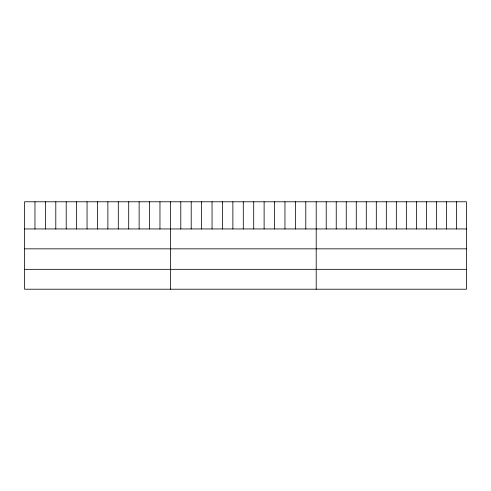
<?xml version="1.0" encoding="UTF-8"?>
<svg xmlns="http://www.w3.org/2000/svg" width="491" height="491" viewBox="0 0 491 491"><rect width="100%" height="100%" fill="white"/><g stroke="black" fill="none" stroke-linecap="round" stroke-linejoin="round"><path stroke-width="0.74" d="M466.45 228.953L466.45 289.217L24.55 289.217L24.55 201.783L466.45 201.783L466.45 228.953L24.55 228.953M24.55 248.839L466.45 248.839M24.55 269.332L466.45 269.332M456.434 201.783L456.434 228.953M446.417 201.783L446.417 228.953M436.401 201.783L436.401 228.953M426.384 201.783L426.384 228.953M416.368 201.783L416.368 228.953M406.352 201.783L406.352 228.953M396.335 201.783L396.335 228.953M386.319 201.783L386.319 228.953M376.302 201.783L376.302 228.953M366.286 201.783L366.286 228.953M356.27 201.783L356.27 228.953M346.253 201.783L346.253 228.953M336.237 201.783L336.237 228.953M326.22 201.783L326.22 228.953M316.204 201.783L316.204 289.217M305.789 201.783L305.789 228.953M295.373 201.783L295.373 228.953M284.958 201.783L284.958 228.953M274.537 201.783L274.537 228.953M264.121 201.783L264.121 228.953M253.706 201.783L253.706 228.953M243.29 201.783L243.29 228.953M232.875 201.783L232.875 228.953M222.46 201.783L222.46 228.953M212.044 201.783L212.044 228.953M201.623 201.783L201.623 228.953M191.208 201.783L191.208 228.953M180.792 201.783L180.792 228.953M170.377 201.783L170.377 289.217M159.962 201.783L159.962 228.953M149.546 201.783L149.546 228.953M139.131 201.783L139.131 228.953M128.71 201.783L128.71 228.953M118.294 201.783L118.294 228.953M107.879 201.783L107.879 228.953M97.464 201.783L97.464 228.953M87.048 201.783L87.048 228.953M76.633 201.783L76.633 228.953M66.217 201.783L66.217 228.953M55.796 201.783L55.796 228.953M45.381 201.783L45.381 228.953M34.965 201.783L34.965 228.953"/></g></svg>
